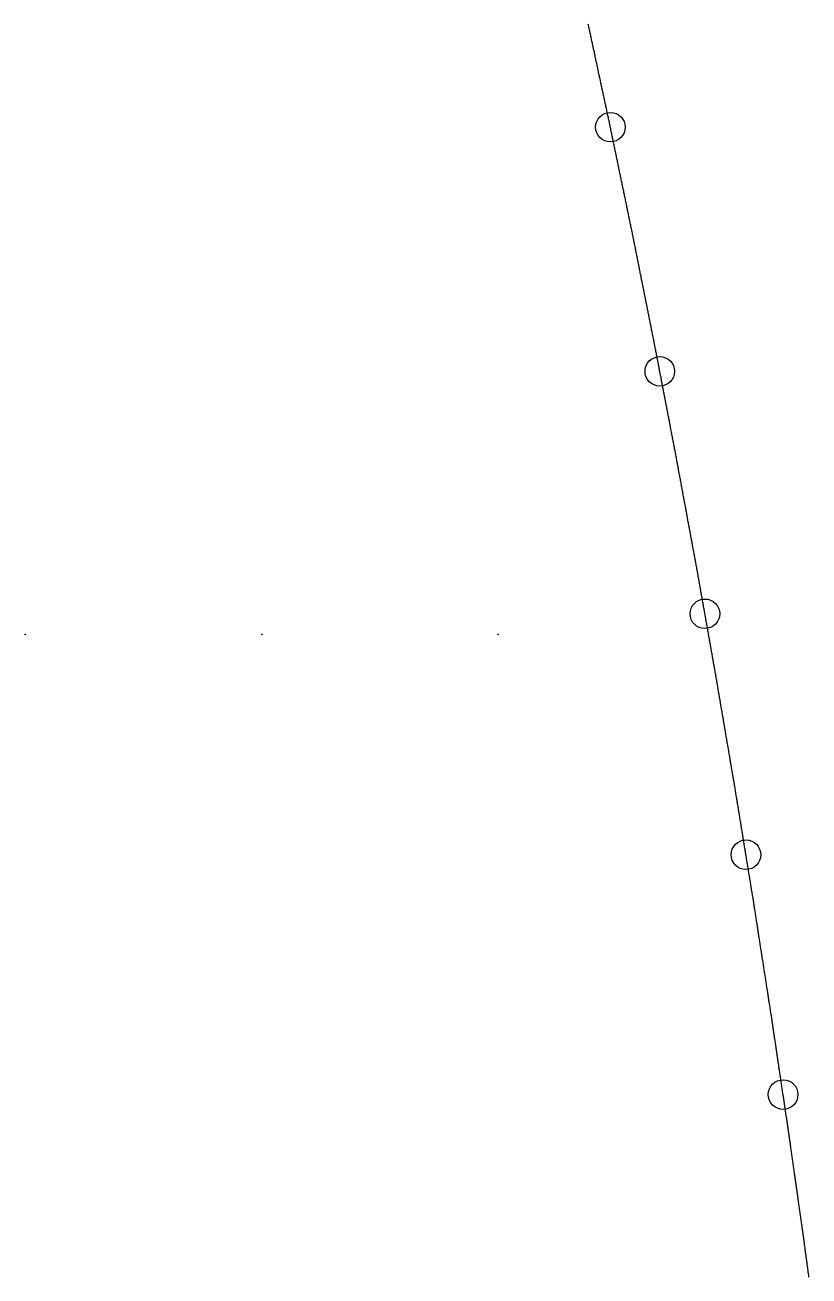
# Model space of a CAD drawing. Extents: x 1 to 322, y 1 to 270.
# Drawn here: x 306.89 to 320.14, y 22.29 to 43.45 of the extents above; entities that cross this region are included whole.
import ezdxf

# ---------------------------------------------------------------- set-up
doc = ezdxf.new("R2010")
doc.units = 0
doc.layers.get('0').update_dxf_attribs({"linetype": 'CONTINUOUS'})
doc.layers.add('DRILLING', color=3, linetype='CONTINUOUS')
doc.layers.add('RIB_INDICATION', color=1, linetype='CONTINUOUS')

# ---------------------------------------------------------------- blocks, each defined once
blk = doc.blocks.new('*U152')
at = {"layer": 'DRILLING'}
blk.add_point((0, 0), dxfattribs=at)
blk = doc.blocks.new('*U153')
at = {"layer": 'DRILLING', "color": 0, "linetype": 'BYBLOCK'}
for p in [(0, 0), (4, 0), (8, 0)]:
    blk.add_blockref('*U152', p, dxfattribs=at)

msp = doc.modelspace()

# ---------------------------------------------------------------- linework, layer by layer
msp.add_polyline3d([(320.143, 22.2727, 0), (320.14, 22.2926, 0), (320.138, 22.3125, 0), (320.135, 22.3325, 0), (320.132, 22.3524, 0), (320.13, 22.3724, 0), (320.127, 22.3923, 0), (320.124, 22.4122, 0), (320.121, 22.4322, 0), (320.119, 22.4521, 0), (320.116, 22.472, 0), (320.113, 22.492, 0), (320.111, 22.5119, 0), (320.108, 22.5318, 0), (320.105, 22.5518, 0), (320.103, 22.5717, 0), (320.1, 22.5917, 0), (320.097, 22.6116, 0), (320.095, 22.6315, 0), (320.092, 22.6515, 0), (320.089, 22.6714, 0), (320.087, 22.6913, 0), (320.084, 22.7113, 0), (320.081, 22.7312, 0), (320.079, 22.7511, 0), (320.076, 22.7711, 0), (320.073, 22.791, 0), (320.07, 22.8109, 0), (320.068, 22.8309, 0), (320.065, 22.8508, 0), (320.062, 22.8708, 0), (320.06, 22.8906, 0), (320.057, 22.9105, 0), (320.054, 22.9304, 0), (320.051, 22.9502, 0), (320.048, 22.9701, 0), (320.046, 22.9899, 0), (320.043, 23.0098, 0), (320.04, 23.0296, 0), (320.037, 23.0495, 0), (320.034, 23.0694, 0), (320.031, 23.0892, 0), (320.029, 23.1091, 0), (320.026, 23.1289, 0), (320.023, 23.1488, 0), (320.02, 23.1686, 0), (320.017, 23.1885, 0), (320.015, 23.2083, 0), (320.012, 23.2282, 0), (320.009, 23.2481, 0), (320.006, 23.2679, 0), (320.003, 23.2878, 0), (320.001, 23.3076, 0), (319.998, 23.3275, 0), (319.995, 23.3473, 0), (319.992, 23.3672, 0), (319.989, 23.3871, 0), (319.986, 23.4069, 0), (319.984, 23.4268, 0), (319.981, 23.4466, 0), (319.978, 23.4665, 0), (319.975, 23.4863, 0), (319.972, 23.5062, 0), (319.97, 23.526, 0), (319.967, 23.5459, 0), (319.964, 23.5658, 0), (319.961, 23.5856, 0), (319.958, 23.6055, 0), (319.955, 23.6253, 0), (319.953, 23.6452, 0), (319.95, 23.665, 0), (319.947, 23.6849, 0), (319.944, 23.7048, 0), (319.941, 23.7246, 0), (319.939, 23.7445, 0), (319.936, 23.7643, 0), (319.933, 23.7842, 0), (319.93, 23.804, 0), (319.927, 23.8239, 0), (319.925, 23.8438, 0), (319.922, 23.8636, 0), (319.919, 23.8835, 0), (319.916, 23.9033, 0), (319.913, 23.9232, 0), (319.91, 23.943, 0), (319.908, 23.9629, 0), (319.905, 23.9827, 0), (319.902, 24.0026, 0), (319.899, 24.0225, 0), (319.896, 24.0423, 0), (319.894, 24.0622, 0), (319.891, 24.082, 0), (319.888, 24.1019, 0), (319.885, 24.1217, 0), (319.882, 24.1416, 0), (319.879, 24.1615, 0), (319.877, 24.1813, 0), (319.874, 24.2012, 0), (319.871, 24.221, 0), (319.868, 24.2409, 0), (319.865, 24.2607, 0), (319.863, 24.2806, 0), (319.86, 24.3004, 0), (319.857, 24.3203, 0), (319.854, 24.3402, 0), (319.851, 24.36, 0), (319.849, 24.3799, 0), (319.846, 24.3997, 0), (319.843, 24.4196, 0), (319.84, 24.4394, 0), (319.837, 24.4593, 0), (319.834, 24.4792, 0), (319.832, 24.499, 0), (319.829, 24.5189, 0), (319.826, 24.5387, 0), (319.823, 24.5586, 0), (319.82, 24.5784, 0), (319.818, 24.5983, 0), (319.815, 24.6182, 0), (319.812, 24.638, 0), (319.809, 24.6579, 0), (319.806, 24.6777, 0), (319.804, 24.6976, 0), (319.801, 24.7174, 0), (319.798, 24.7373, 0), (319.795, 24.7571, 0), (319.792, 24.777, 0), (319.789, 24.7969, 0), (319.787, 24.8167, 0), (319.784, 24.8365, 0), (319.781, 24.8562, 0), (319.778, 24.876, 0), (319.775, 24.8958, 0), (319.772, 24.9156, 0), (319.769, 24.9353, 0), (319.766, 24.9551, 0), (319.763, 24.9749, 0), (319.76, 24.9947, 0), (319.757, 25.0145, 0), (319.754, 25.0342, 0), (319.751, 25.054, 0), (319.748, 25.0738, 0), (319.745, 25.0936, 0), (319.742, 25.1133, 0), (319.739, 25.1331, 0), (319.737, 25.1529, 0), (319.734, 25.1727, 0), (319.731, 25.1924, 0), (319.728, 25.2122, 0), (319.725, 25.232, 0), (319.722, 25.2518, 0), (319.719, 25.2715, 0), (319.716, 25.2913, 0), (319.713, 25.3111, 0), (319.71, 25.3309, 0), (319.707, 25.3507, 0), (319.704, 25.3704, 0), (319.701, 25.3902, 0), (319.698, 25.41, 0), (319.695, 25.4298, 0), (319.692, 25.4495, 0), (319.689, 25.4693, 0), (319.687, 25.4891, 0), (319.684, 25.5089, 0), (319.681, 25.5286, 0), (319.678, 25.5484, 0), (319.675, 25.5682, 0), (319.672, 25.588, 0), (319.669, 25.6078, 0), (319.666, 25.6275, 0), (319.663, 25.6473, 0), (319.66, 25.6671, 0), (319.657, 25.6869, 0), (319.654, 25.7066, 0), (319.651, 25.7264, 0), (319.648, 25.7462, 0), (319.645, 25.766, 0), (319.642, 25.7857, 0), (319.639, 25.8055, 0), (319.636, 25.8253, 0), (319.634, 25.8451, 0), (319.631, 25.8649, 0), (319.628, 25.8846, 0), (319.625, 25.9044, 0), (319.622, 25.9242, 0), (319.619, 25.944, 0), (319.616, 25.9637, 0), (319.613, 25.9835, 0), (319.61, 26.0033, 0), (319.607, 26.0231, 0), (319.604, 26.0428, 0), (319.601, 26.0626, 0), (319.598, 26.0824, 0), (319.595, 26.1022, 0), (319.592, 26.122, 0), (319.589, 26.1417, 0), (319.586, 26.1615, 0), (319.583, 26.1813, 0), (319.581, 26.2011, 0), (319.578, 26.2208, 0), (319.575, 26.2406, 0), (319.572, 26.2604, 0), (319.569, 26.2802, 0), (319.566, 26.2999, 0), (319.563, 26.3197, 0), (319.56, 26.3395, 0), (319.557, 26.3593, 0), (319.554, 26.3791, 0), (319.551, 26.3988, 0), (319.548, 26.4186, 0), (319.545, 26.4384, 0), (319.542, 26.4582, 0), (319.539, 26.4779, 0), (319.536, 26.4977, 0), (319.533, 26.5175, 0), (319.531, 26.5373, 0), (319.528, 26.557, 0), (319.525, 26.5768, 0), (319.522, 26.5966, 0), (319.519, 26.6164, 0), (319.516, 26.6361, 0), (319.513, 26.6559, 0), (319.51, 26.6757, 0), (319.507, 26.6955, 0), (319.504, 26.7153, 0), (319.501, 26.735, 0), (319.498, 26.7547, 0), (319.495, 26.7744, 0), (319.492, 26.7941, 0), (319.489, 26.8138, 0), (319.486, 26.8335, 0), (319.483, 26.8532, 0), (319.48, 26.8729, 0), (319.476, 26.8926, 0), (319.473, 26.9123, 0), (319.47, 26.932, 0), (319.467, 26.9517, 0), (319.464, 26.9714, 0), (319.461, 26.9911, 0), (319.458, 27.0108, 0), (319.455, 27.0305, 0), (319.452, 27.0502, 0), (319.449, 27.0699, 0), (319.446, 27.0896, 0), (319.443, 27.1093, 0), (319.44, 27.129, 0), (319.437, 27.1487, 0), (319.433, 27.1684, 0), (319.43, 27.1881, 0), (319.427, 27.2077, 0), (319.424, 27.2274, 0), (319.421, 27.2471, 0), (319.418, 27.2668, 0), (319.415, 27.2865, 0), (319.412, 27.3062, 0), (319.409, 27.3259, 0), (319.406, 27.3456, 0), (319.403, 27.3653, 0), (319.4, 27.385, 0), (319.397, 27.4047, 0), (319.394, 27.4244, 0), (319.39, 27.4441, 0), (319.387, 27.4638, 0), (319.384, 27.4835, 0), (319.381, 27.5032, 0), (319.378, 27.5229, 0), (319.375, 27.5426, 0), (319.372, 27.5623, 0), (319.369, 27.582, 0), (319.366, 27.6017, 0), (319.363, 27.6214, 0), (319.36, 27.6411, 0), (319.357, 27.6608, 0), (319.354, 27.6805, 0), (319.351, 27.7002, 0), (319.347, 27.7199, 0), (319.344, 27.7396, 0), (319.341, 27.7593, 0), (319.338, 27.779, 0), (319.335, 27.7987, 0), (319.332, 27.8184, 0), (319.329, 27.8381, 0), (319.326, 27.8578, 0), (319.323, 27.8775, 0), (319.32, 27.8972, 0), (319.317, 27.9168, 0), (319.314, 27.9365, 0), (319.311, 27.9562, 0), (319.308, 27.9759, 0), (319.304, 27.9956, 0), (319.301, 28.0153, 0), (319.298, 28.035, 0), (319.295, 28.0547, 0), (319.292, 28.0744, 0), (319.289, 28.0941, 0), (319.286, 28.1138, 0), (319.283, 28.1335, 0), (319.28, 28.1532, 0), (319.277, 28.1729, 0), (319.274, 28.1926, 0), (319.271, 28.2123, 0), (319.268, 28.232, 0), (319.265, 28.2517, 0), (319.261, 28.2714, 0), (319.258, 28.2911, 0), (319.255, 28.3108, 0), (319.252, 28.3305, 0), (319.249, 28.3502, 0), (319.246, 28.3699, 0), (319.243, 28.3896, 0), (319.24, 28.4093, 0), (319.237, 28.429, 0), (319.234, 28.4487, 0), (319.231, 28.4684, 0), (319.228, 28.4881, 0), (319.225, 28.5078, 0), (319.222, 28.5275, 0), (319.218, 28.5472, 0), (319.215, 28.5669, 0), (319.212, 28.5866, 0), (319.209, 28.6063, 0), (319.206, 28.6259, 0), (319.203, 28.6456, 0), (319.2, 28.6653, 0), (319.197, 28.6849, 0), (319.194, 28.7045, 0), (319.19, 28.7241, 0), (319.187, 28.7437, 0), (319.184, 28.7634, 0), (319.181, 28.783, 0), (319.178, 28.8026, 0), (319.174, 28.8222, 0), (319.171, 28.8418, 0), (319.168, 28.8614, 0), (319.165, 28.8811, 0), (319.162, 28.9007, 0), (319.158, 28.9203, 0), (319.155, 28.9399, 0), (319.152, 28.9595, 0), (319.149, 28.9791, 0), (319.146, 28.9988, 0), (319.142, 29.0184, 0), (319.139, 29.038, 0), (319.136, 29.0576, 0), (319.133, 29.0772, 0), (319.129, 29.0968, 0), (319.126, 29.1165, 0), (319.123, 29.1361, 0), (319.12, 29.1557, 0), (319.117, 29.1753, 0), (319.113, 29.1949, 0), (319.11, 29.2146, 0), (319.107, 29.2342, 0), (319.104, 29.2538, 0), (319.101, 29.2734, 0), (319.097, 29.293, 0), (319.094, 29.3126, 0), (319.091, 29.3323, 0), (319.088, 29.3519, 0), (319.085, 29.3715, 0), (319.081, 29.3911, 0), (319.078, 29.4107, 0), (319.075, 29.4303, 0), (319.072, 29.45, 0), (319.069, 29.4696, 0), (319.065, 29.4892, 0), (319.062, 29.5088, 0), (319.059, 29.5284, 0), (319.056, 29.5481, 0), (319.053, 29.5677, 0), (319.049, 29.5873, 0), (319.046, 29.6069, 0), (319.043, 29.6265, 0), (319.04, 29.6461, 0), (319.037, 29.6658, 0), (319.033, 29.6854, 0), (319.03, 29.705, 0), (319.027, 29.7246, 0), (319.024, 29.7442, 0), (319.021, 29.7638, 0), (319.017, 29.7835, 0), (319.014, 29.8031, 0), (319.011, 29.8227, 0), (319.008, 29.8423, 0), (319.005, 29.8619, 0), (319.001, 29.8816, 0), (318.998, 29.9012, 0), (318.995, 29.9208, 0), (318.992, 29.9404, 0), (318.989, 29.96, 0), (318.985, 29.9796, 0), (318.982, 29.9993, 0), (318.979, 30.0189, 0), (318.976, 30.0385, 0), (318.973, 30.0581, 0), (318.969, 30.0777, 0), (318.966, 30.0973, 0), (318.963, 30.117, 0), (318.96, 30.1366, 0), (318.957, 30.1562, 0), (318.953, 30.1758, 0), (318.95, 30.1954, 0), (318.947, 30.2151, 0), (318.944, 30.2347, 0), (318.941, 30.2543, 0), (318.937, 30.2739, 0), (318.934, 30.2935, 0), (318.931, 30.3131, 0), (318.928, 30.3328, 0), (318.925, 30.3524, 0), (318.921, 30.372, 0), (318.918, 30.3916, 0), (318.915, 30.4112, 0), (318.912, 30.4308, 0), (318.909, 30.4505, 0), (318.905, 30.4701, 0), (318.902, 30.4897, 0), (318.899, 30.5093, 0), (318.896, 30.5289, 0), (318.893, 30.5486, 0), (318.889, 30.5681, 0), (318.886, 30.5876, 0), (318.883, 30.6072, 0), (318.879, 30.6267, 0), (318.876, 30.6463, 0), (318.873, 30.6658, 0), (318.869, 30.6853, 0), (318.866, 30.7049, 0), (318.863, 30.7244, 0), (318.859, 30.7439, 0), (318.856, 30.7635, 0), (318.853, 30.783, 0), (318.849, 30.8026, 0), (318.846, 30.8221, 0), (318.843, 30.8416, 0), (318.839, 30.8612, 0), (318.836, 30.8807, 0), (318.833, 30.9003, 0), (318.829, 30.9198, 0), (318.826, 30.9393, 0), (318.823, 30.9589, 0), (318.819, 30.9784, 0), (318.816, 30.9979, 0), (318.813, 31.0175, 0), (318.809, 31.037, 0), (318.806, 31.0566, 0), (318.803, 31.0761, 0), (318.799, 31.0956, 0), (318.796, 31.1152, 0), (318.793, 31.1347, 0), (318.79, 31.1542, 0), (318.786, 31.1738, 0), (318.783, 31.1933, 0), (318.78, 31.2129, 0), (318.776, 31.2324, 0), (318.773, 31.2519, 0), (318.77, 31.2715, 0), (318.766, 31.291, 0), (318.763, 31.3105, 0), (318.76, 31.3301, 0), (318.756, 31.3496, 0), (318.753, 31.3692, 0), (318.75, 31.3887, 0), (318.746, 31.4082, 0), (318.743, 31.4278, 0), (318.74, 31.4473, 0), (318.736, 31.4669, 0), (318.733, 31.4864, 0), (318.73, 31.5059, 0), (318.726, 31.5255, 0), (318.723, 31.545, 0), (318.72, 31.5645, 0), (318.716, 31.5841, 0), (318.713, 31.6036, 0), (318.71, 31.6232, 0), (318.706, 31.6427, 0), (318.703, 31.6622, 0), (318.7, 31.6818, 0), (318.696, 31.7013, 0), (318.693, 31.7208, 0), (318.69, 31.7404, 0), (318.686, 31.7599, 0), (318.683, 31.7795, 0), (318.68, 31.799, 0), (318.676, 31.8185, 0), (318.673, 31.8381, 0), (318.67, 31.8576, 0), (318.666, 31.8772, 0), (318.663, 31.8967, 0), (318.66, 31.9162, 0), (318.656, 31.9358, 0), (318.653, 31.9553, 0), (318.65, 31.9748, 0), (318.646, 31.9944, 0), (318.643, 32.0139, 0), (318.64, 32.0335, 0), (318.636, 32.053, 0), (318.633, 32.0725, 0), (318.63, 32.0921, 0), (318.626, 32.1116, 0), (318.623, 32.1311, 0), (318.62, 32.1507, 0), (318.616, 32.1702, 0), (318.613, 32.1898, 0), (318.61, 32.2093, 0), (318.606, 32.2288, 0), (318.603, 32.2484, 0), (318.6, 32.2679, 0), (318.596, 32.2874, 0), (318.593, 32.307, 0), (318.59, 32.3265, 0), (318.586, 32.3461, 0), (318.583, 32.3656, 0), (318.58, 32.3851, 0), (318.576, 32.4047, 0), (318.573, 32.4242, 0), (318.57, 32.4438, 0), (318.566, 32.4632, 0), (318.563, 32.4827, 0), (318.559, 32.5022, 0), (318.556, 32.5216, 0), (318.553, 32.5411, 0), (318.549, 32.5605, 0), (318.546, 32.58, 0), (318.542, 32.5995, 0), (318.539, 32.6189, 0), (318.535, 32.6384, 0), (318.532, 32.6578, 0), (318.528, 32.6773, 0), (318.525, 32.6967, 0), (318.521, 32.7162, 0), (318.518, 32.7357, 0), (318.515, 32.7551, 0), (318.511, 32.7746, 0), (318.508, 32.794, 0), (318.504, 32.8135, 0), (318.501, 32.833, 0), (318.497, 32.8524, 0), (318.494, 32.8719, 0), (318.49, 32.8913, 0), (318.487, 32.9108, 0), (318.483, 32.9302, 0), (318.48, 32.9497, 0), (318.476, 32.9692, 0), (318.473, 32.9886, 0), (318.47, 33.0081, 0), (318.466, 33.0275, 0), (318.463, 33.047, 0), (318.459, 33.0665, 0), (318.456, 33.0859, 0), (318.452, 33.1054, 0), (318.449, 33.1248, 0), (318.445, 33.1443, 0), (318.442, 33.1637, 0), (318.438, 33.1832, 0), (318.435, 33.2027, 0), (318.432, 33.2221, 0), (318.428, 33.2416, 0), (318.425, 33.261, 0), (318.421, 33.2805, 0), (318.418, 33.3, 0), (318.414, 33.3194, 0), (318.411, 33.3389, 0), (318.407, 33.3583, 0), (318.404, 33.3778, 0), (318.4, 33.3972, 0), (318.397, 33.4167, 0), (318.394, 33.4362, 0), (318.39, 33.4556, 0), (318.387, 33.4751, 0), (318.383, 33.4945, 0), (318.38, 33.514, 0), (318.376, 33.5335, 0), (318.373, 33.5529, 0), (318.369, 33.5724, 0), (318.366, 33.5918, 0), (318.362, 33.6113, 0), (318.359, 33.6307, 0), (318.355, 33.6502, 0), (318.352, 33.6697, 0), (318.349, 33.6891, 0), (318.345, 33.7086, 0), (318.342, 33.728, 0), (318.338, 33.7475, 0), (318.335, 33.767, 0), (318.331, 33.7864, 0), (318.328, 33.8059, 0), (318.324, 33.8253, 0), (318.321, 33.8448, 0), (318.317, 33.8642, 0), (318.314, 33.8837, 0), (318.311, 33.9032, 0), (318.307, 33.9226, 0), (318.304, 33.9421, 0), (318.3, 33.9615, 0), (318.297, 33.981, 0), (318.293, 34.0005, 0), (318.29, 34.0199, 0), (318.286, 34.0394, 0), (318.283, 34.0588, 0), (318.279, 34.0783, 0), (318.276, 34.0977, 0), (318.272, 34.1172, 0), (318.269, 34.1367, 0), (318.266, 34.1561, 0), (318.262, 34.1756, 0), (318.259, 34.195, 0), (318.255, 34.2145, 0), (318.252, 34.234, 0), (318.248, 34.2534, 0), (318.245, 34.2729, 0), (318.241, 34.2923, 0), (318.238, 34.3118, 0), (318.234, 34.3312, 0), (318.231, 34.3507, 0), (318.227, 34.3701, 0), (318.224, 34.3894, 0), (318.22, 34.4088, 0), (318.217, 34.4282, 0), (318.213, 34.4476, 0), (318.209, 34.4669, 0), (318.206, 34.4863, 0), (318.202, 34.5057, 0), (318.199, 34.5251, 0), (318.195, 34.5445, 0), (318.192, 34.5638, 0), (318.188, 34.5832, 0), (318.184, 34.6026, 0), (318.181, 34.622, 0), (318.177, 34.6414, 0), (318.174, 34.6607, 0), (318.17, 34.6801, 0), (318.166, 34.6995, 0), (318.163, 34.7189, 0), (318.159, 34.7382, 0), (318.156, 34.7576, 0), (318.152, 34.777, 0), (318.148, 34.7964, 0), (318.145, 34.8158, 0), (318.141, 34.8351, 0), (318.138, 34.8545, 0), (318.134, 34.8739, 0), (318.131, 34.8933, 0), (318.127, 34.9127, 0), (318.123, 34.932, 0), (318.12, 34.9514, 0), (318.116, 34.9708, 0), (318.113, 34.9902, 0), (318.109, 35.0096, 0), (318.105, 35.0289, 0), (318.102, 35.0483, 0), (318.098, 35.0677, 0), (318.095, 35.0871, 0), (318.091, 35.1064, 0), (318.088, 35.1258, 0), (318.084, 35.1452, 0), (318.08, 35.1646, 0), (318.077, 35.184, 0), (318.073, 35.2033, 0), (318.07, 35.2227, 0), (318.066, 35.2421, 0), (318.062, 35.2615, 0), (318.059, 35.2809, 0), (318.055, 35.3002, 0), (318.052, 35.3196, 0), (318.048, 35.339, 0), (318.044, 35.3584, 0), (318.041, 35.3777, 0), (318.037, 35.3971, 0), (318.034, 35.4165, 0), (318.03, 35.4359, 0), (318.027, 35.4553, 0), (318.023, 35.4746, 0), (318.019, 35.494, 0), (318.016, 35.5134, 0), (318.012, 35.5328, 0), (318.009, 35.5522, 0), (318.005, 35.5715, 0), (318.001, 35.5909, 0), (317.998, 35.6103, 0), (317.994, 35.6297, 0), (317.991, 35.6491, 0), (317.987, 35.6684, 0), (317.984, 35.6878, 0), (317.98, 35.7072, 0), (317.976, 35.7266, 0), (317.973, 35.7459, 0), (317.969, 35.7653, 0), (317.966, 35.7847, 0), (317.962, 35.8041, 0), (317.958, 35.8235, 0), (317.955, 35.8428, 0), (317.951, 35.8622, 0), (317.948, 35.8816, 0), (317.944, 35.901, 0), (317.94, 35.9204, 0), (317.937, 35.9397, 0), (317.933, 35.9591, 0), (317.93, 35.9785, 0), (317.926, 35.9979, 0), (317.923, 36.0172, 0), (317.919, 36.0366, 0), (317.915, 36.056, 0), (317.912, 36.0754, 0), (317.908, 36.0948, 0), (317.905, 36.1141, 0), (317.901, 36.1335, 0), (317.897, 36.1529, 0), (317.894, 36.1723, 0), (317.89, 36.1917, 0), (317.887, 36.211, 0), (317.883, 36.2304, 0), (317.879, 36.2497, 0), (317.876, 36.269, 0), (317.872, 36.2883, 0), (317.868, 36.3076, 0), (317.864, 36.3269, 0), (317.861, 36.3462, 0), (317.857, 36.3655, 0), (317.853, 36.3848, 0), (317.85, 36.4041, 0), (317.846, 36.4234, 0), (317.842, 36.4427, 0), (317.838, 36.462, 0), (317.835, 36.4813, 0), (317.831, 36.5006, 0), (317.827, 36.5199, 0), (317.824, 36.5392, 0), (317.82, 36.5585, 0), (317.816, 36.5778, 0), (317.812, 36.5971, 0), (317.809, 36.6164, 0), (317.805, 36.6357, 0), (317.801, 36.655, 0), (317.798, 36.6743, 0), (317.794, 36.6936, 0), (317.79, 36.7129, 0), (317.786, 36.7322, 0), (317.783, 36.7515, 0), (317.779, 36.7708, 0), (317.775, 36.7901, 0), (317.772, 36.8094, 0), (317.768, 36.8287, 0), (317.764, 36.848, 0), (317.76, 36.8673, 0), (317.757, 36.8866, 0), (317.753, 36.9059, 0), (317.749, 36.9252, 0), (317.746, 36.9445, 0), (317.742, 36.9638, 0), (317.738, 36.9831, 0), (317.734, 37.0024, 0), (317.731, 37.0217, 0), (317.727, 37.041, 0), (317.723, 37.0603, 0), (317.72, 37.0796, 0), (317.716, 37.0989, 0), (317.712, 37.1182, 0), (317.708, 37.1375, 0), (317.705, 37.1568, 0), (317.701, 37.1761, 0), (317.697, 37.1954, 0), (317.694, 37.2147, 0), (317.69, 37.234, 0), (317.686, 37.2533, 0), (317.682, 37.2726, 0), (317.679, 37.2919, 0), (317.675, 37.3112, 0), (317.671, 37.3305, 0), (317.668, 37.3498, 0), (317.664, 37.3691, 0), (317.66, 37.3884, 0), (317.656, 37.4076, 0), (317.653, 37.4269, 0), (317.649, 37.4462, 0), (317.645, 37.4655, 0), (317.642, 37.4848, 0), (317.638, 37.5041, 0), (317.634, 37.5234, 0), (317.63, 37.5427, 0), (317.627, 37.562, 0), (317.623, 37.5813, 0), (317.619, 37.6006, 0), (317.616, 37.6199, 0), (317.612, 37.6392, 0), (317.608, 37.6585, 0), (317.604, 37.6778, 0), (317.601, 37.6971, 0), (317.597, 37.7164, 0), (317.593, 37.7357, 0), (317.59, 37.755, 0), (317.586, 37.7743, 0), (317.582, 37.7936, 0), (317.578, 37.8129, 0), (317.575, 37.8322, 0), (317.571, 37.8515, 0), (317.567, 37.8708, 0), (317.564, 37.8901, 0), (317.56, 37.9094, 0), (317.556, 37.9287, 0), (317.552, 37.948, 0), (317.549, 37.9673, 0), (317.545, 37.9866, 0), (317.541, 38.0059, 0), (317.538, 38.0252, 0), (317.534, 38.0445, 0), (317.53, 38.0638, 0), (317.526, 38.0831, 0), (317.523, 38.1024, 0), (317.519, 38.1216, 0), (317.515, 38.1409, 0), (317.511, 38.1601, 0), (317.507, 38.1793, 0), (317.504, 38.1985, 0), (317.5, 38.2177, 0), (317.496, 38.237, 0), (317.492, 38.2562, 0), (317.488, 38.2754, 0), (317.484, 38.2946, 0), (317.48, 38.3138, 0), (317.477, 38.3331, 0), (317.473, 38.3523, 0), (317.469, 38.3715, 0), (317.465, 38.3907, 0), (317.461, 38.4099, 0), (317.457, 38.4292, 0), (317.454, 38.4484, 0), (317.45, 38.4676, 0), (317.446, 38.4868, 0), (317.442, 38.506, 0), (317.438, 38.5253, 0), (317.434, 38.5445, 0), (317.43, 38.5637, 0), (317.427, 38.5829, 0), (317.423, 38.6021, 0), (317.419, 38.6213, 0), (317.415, 38.6406, 0), (317.411, 38.6598, 0), (317.407, 38.679, 0), (317.404, 38.6982, 0), (317.4, 38.7174, 0), (317.396, 38.7367, 0), (317.392, 38.7559, 0), (317.388, 38.7751, 0), (317.384, 38.7943, 0), (317.381, 38.8135, 0), (317.377, 38.8328, 0), (317.373, 38.852, 0), (317.369, 38.8712, 0), (317.365, 38.8904, 0), (317.361, 38.9096, 0), (317.357, 38.9289, 0), (317.354, 38.9481, 0), (317.35, 38.9673, 0), (317.346, 38.9865, 0), (317.342, 39.0057, 0), (317.338, 39.025, 0), (317.334, 39.0442, 0), (317.331, 39.0634, 0), (317.327, 39.0826, 0), (317.323, 39.1018, 0), (317.319, 39.1211, 0), (317.315, 39.1403, 0), (317.311, 39.1595, 0), (317.307, 39.1787, 0), (317.304, 39.1979, 0), (317.3, 39.2172, 0), (317.296, 39.2364, 0), (317.292, 39.2556, 0), (317.288, 39.2748, 0), (317.284, 39.294, 0), (317.281, 39.3133, 0), (317.277, 39.3325, 0), (317.273, 39.3517, 0), (317.269, 39.3709, 0), (317.265, 39.3901, 0), (317.261, 39.4094, 0), (317.258, 39.4286, 0), (317.254, 39.4478, 0), (317.25, 39.467, 0), (317.246, 39.4862, 0), (317.242, 39.5054, 0), (317.238, 39.5247, 0), (317.234, 39.5439, 0), (317.231, 39.5631, 0), (317.227, 39.5823, 0), (317.223, 39.6015, 0), (317.219, 39.6208, 0), (317.215, 39.64, 0), (317.211, 39.6592, 0), (317.208, 39.6784, 0), (317.204, 39.6976, 0), (317.2, 39.7169, 0), (317.196, 39.7361, 0), (317.192, 39.7553, 0), (317.188, 39.7745, 0), (317.185, 39.7937, 0), (317.181, 39.813, 0), (317.177, 39.8322, 0), (317.173, 39.8514, 0), (317.169, 39.8706, 0), (317.165, 39.8898, 0), (317.161, 39.9091, 0), (317.158, 39.9283, 0), (317.154, 39.9475, 0), (317.15, 39.9667, 0), (317.146, 39.9859, 0), (317.142, 40.005, 0), (317.138, 40.0242, 0), (317.134, 40.0433, 0), (317.13, 40.0624, 0), (317.126, 40.0816, 0), (317.122, 40.1007, 0), (317.118, 40.1199, 0), (317.114, 40.139, 0), (317.11, 40.1581, 0), (317.106, 40.1773, 0), (317.102, 40.1964, 0), (317.098, 40.2156, 0), (317.094, 40.2347, 0), (317.09, 40.2538, 0), (317.086, 40.273, 0), (317.082, 40.2921, 0), (317.078, 40.3113, 0), (317.074, 40.3304, 0), (317.07, 40.3495, 0), (317.067, 40.3687, 0), (317.063, 40.3878, 0), (317.059, 40.407, 0), (317.055, 40.4261, 0), (317.051, 40.4452, 0), (317.047, 40.4644, 0), (317.043, 40.4835, 0), (317.039, 40.5027, 0), (317.035, 40.5218, 0), (317.031, 40.5409, 0), (317.027, 40.5601, 0), (317.023, 40.5792, 0), (317.019, 40.5984, 0), (317.015, 40.6175, 0), (317.011, 40.6366, 0), (317.007, 40.6558, 0), (317.003, 40.6749, 0), (316.999, 40.6941, 0), (316.995, 40.7132, 0), (316.991, 40.7323, 0), (316.987, 40.7515, 0), (316.983, 40.7706, 0), (316.979, 40.7898, 0), (316.975, 40.8089, 0), (316.971, 40.828, 0), (316.967, 40.8472, 0), (316.963, 40.8663, 0), (316.959, 40.8855, 0), (316.955, 40.9046, 0), (316.951, 40.9237, 0), (316.947, 40.9429, 0), (316.943, 40.962, 0), (316.939, 40.9812, 0), (316.935, 41.0003, 0), (316.931, 41.0194, 0), (316.928, 41.0386, 0), (316.924, 41.0577, 0), (316.92, 41.0769, 0), (316.916, 41.096, 0), (316.912, 41.1151, 0), (316.908, 41.1343, 0), (316.904, 41.1534, 0), (316.9, 41.1726, 0), (316.896, 41.1917, 0), (316.892, 41.2108, 0), (316.888, 41.23, 0), (316.884, 41.2491, 0), (316.88, 41.2683, 0), (316.876, 41.2874, 0), (316.872, 41.3065, 0), (316.868, 41.3257, 0), (316.864, 41.3448, 0), (316.86, 41.364, 0), (316.856, 41.3831, 0), (316.852, 41.4022, 0), (316.848, 41.4214, 0), (316.844, 41.4405, 0), (316.84, 41.4597, 0), (316.836, 41.4788, 0), (316.832, 41.4979, 0), (316.828, 41.5171, 0), (316.824, 41.5362, 0), (316.82, 41.5554, 0), (316.816, 41.5745, 0), (316.812, 41.5936, 0), (316.808, 41.6128, 0), (316.804, 41.6319, 0), (316.8, 41.6511, 0), (316.796, 41.6702, 0), (316.792, 41.6893, 0), (316.788, 41.7085, 0), (316.785, 41.7276, 0), (316.781, 41.7468, 0), (316.777, 41.7659, 0), (316.773, 41.785, 0), (316.769, 41.8042, 0), (316.765, 41.8233, 0), (316.761, 41.8424, 0), (316.756, 41.8615, 0), (316.752, 41.8805, 0), (316.748, 41.8996, 0), (316.744, 41.9186, 0), (316.74, 41.9377, 0), (316.736, 41.9568, 0), (316.732, 41.9758, 0), (316.728, 41.9949, 0), (316.724, 42.0139, 0), (316.72, 42.033, 0), (316.715, 42.0521, 0), (316.711, 42.0711, 0), (316.707, 42.0902, 0), (316.703, 42.1092, 0), (316.699, 42.1283, 0), (316.695, 42.1474, 0), (316.691, 42.1664, 0), (316.687, 42.1855, 0), (316.683, 42.2046, 0), (316.679, 42.2236, 0), (316.674, 42.2427, 0), (316.67, 42.2617, 0), (316.666, 42.2808, 0), (316.662, 42.2999, 0), (316.658, 42.3189, 0), (316.654, 42.338, 0), (316.65, 42.357, 0), (316.646, 42.3761, 0), (316.642, 42.3952, 0), (316.638, 42.4142, 0), (316.633, 42.4333, 0), (316.629, 42.4523, 0), (316.625, 42.4714, 0), (316.621, 42.4905, 0), (316.617, 42.5095, 0), (316.613, 42.5286, 0), (316.609, 42.5476, 0), (316.605, 42.5667, 0), (316.601, 42.5858, 0), (316.597, 42.6048, 0), (316.592, 42.6239, 0), (316.588, 42.6429, 0), (316.584, 42.662, 0), (316.58, 42.6811, 0), (316.576, 42.7001, 0), (316.572, 42.7192, 0), (316.568, 42.7382, 0), (316.564, 42.7573, 0), (316.56, 42.7764, 0), (316.556, 42.7954, 0), (316.551, 42.8145, 0), (316.547, 42.8335, 0), (316.543, 42.8526, 0), (316.539, 42.8717, 0), (316.535, 42.8907, 0), (316.531, 42.9098, 0), (316.527, 42.9288, 0), (316.523, 42.9479, 0), (316.519, 42.967, 0), (316.515, 42.986, 0), (316.51, 43.0051, 0), (316.506, 43.0241, 0), (316.502, 43.0432, 0), (316.498, 43.0623, 0), (316.494, 43.0813, 0), (316.49, 43.1004, 0), (316.486, 43.1194, 0), (316.482, 43.1385, 0), (316.478, 43.1576, 0), (316.474, 43.1766, 0), (316.469, 43.1957, 0), (316.465, 43.2148, 0), (316.461, 43.2338, 0), (316.457, 43.2529, 0), (316.453, 43.2719, 0), (316.449, 43.291, 0), (316.445, 43.3101, 0), (316.441, 43.3291, 0), (316.437, 43.3482, 0), (316.433, 43.3672, 0), (316.428, 43.3863, 0), (316.424, 43.4054, 0), (316.42, 43.4244, 0), (316.416, 43.4435, 0), (316.412, 43.4625, 0)])
at = {"layer": 'RIB_INDICATION'}
for centre in [(316.7862, 41.71943), (317.62137, 37.58993), (318.38391, 33.49015), (319.07758, 29.41513), (319.70574, 25.3598)]:
    msp.add_circle(centre, 0.25, dxfattribs=at)

# ---------------------------------------------------------------- block references
at = {"layer": 'DRILLING', "xscale": -1}
msp.add_blockref('*U153', (314.89174, 33.13759), dxfattribs=at)

doc.saveas('drawing.dxf')
